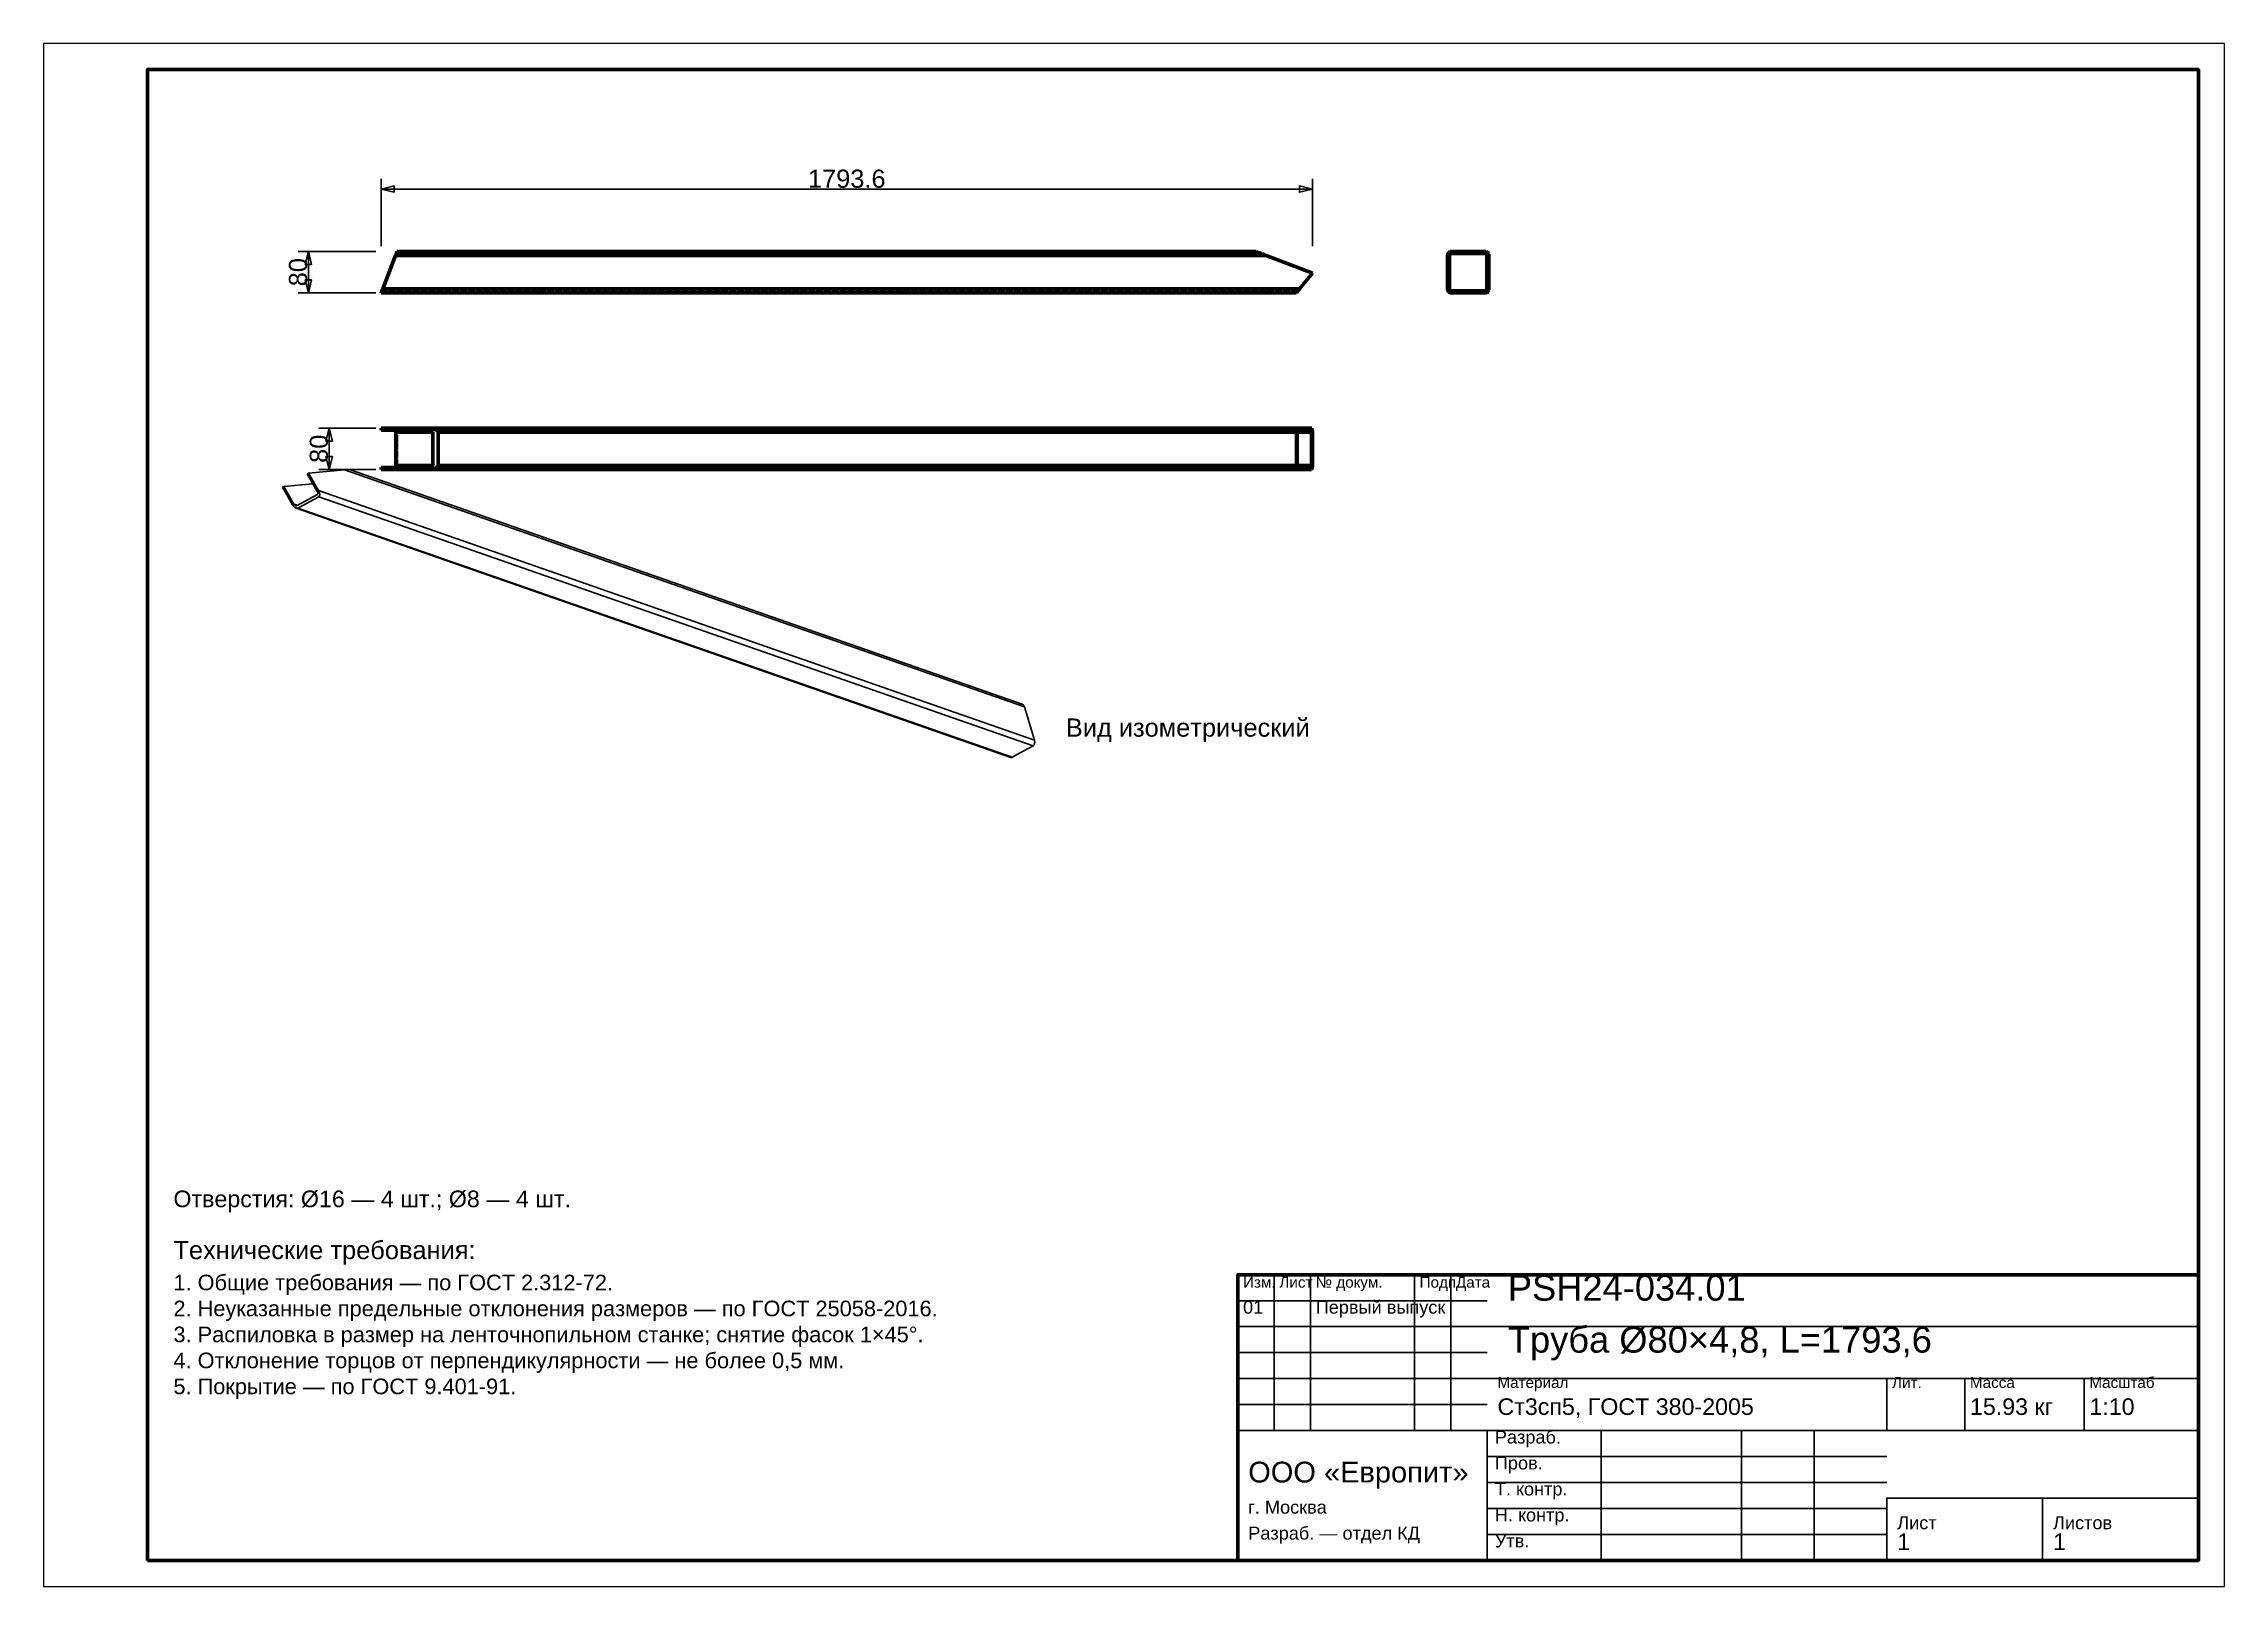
# Model space of a CAD drawing. Header units: millimetres. Extents: x 0 to 420, y 0 to 297.
import ezdxf
from ezdxf.enums import TextEntityAlignment as Align

# ---------------------------------------------------------------- set-up
doc = ezdxf.new("R2010")
doc.units = ezdxf.units.MM
doc.linetypes.add('DASHED', pattern=[1.524, 1.27, -0.254])
doc.styles.add('GOST', font='Arial')

msp = doc.modelspace()

# ---------------------------------------------------------------- linework, layer by layer
at = {"color": 7, "lineweight": 35}
for p, q in [((65, 258), (65, 271)), ((65, 269), (244.36, 269)), ((244.36, 258), (244.36, 271)), ((64, 257), (49, 257)), ((51, 249), (51, 257)), ((64, 249), (49, 249)), ((64, 223), (53, 223)), ((55, 215), (55, 223)), ((64, 215), (53, 215)), ((237, 30), (237, 60)), ((244, 30), (244, 60)), ((264, 30), (264, 60)), ((271, 30), (271, 60)), ((230, 55), (278, 55)), ((230, 50), (278, 50)), ((278, 50), (415, 50)), ((230, 45), (278, 45)), ((230, 40), (278, 40)), ((278, 40), (415, 40)), ((355, 30), (355, 40)), ((370, 30), (370, 40)), ((393, 30), (393, 40)), ((230, 35), (278, 35)), ((230, 30), (278, 30)), ((278, 30), (415, 30)), ((300, 5), (300, 30)), ((327, 5), (327, 30)), ((341, 5), (341, 30)), ((278, 25), (355, 25)), ((278, 20), (355, 20)), ((355, 17), (415, 17)), ((278, 15), (355, 15)), ((278, 10), (355, 10))]:
    msp.add_line(p, q, dxfattribs=at)
at = {"color": 1, "lineweight": 70}
for p, q in [((67.76, 256.2), (65.31, 249.8)), ((67.8, 256.29), (67.76, 256.2)), ((67.83, 256.38), (67.8, 256.29)), ((67.87, 256.46), (67.83, 256.38)), ((67.9, 256.55), (67.87, 256.46)), ((67.93, 256.63), (67.9, 256.55)), ((67.96, 256.7), (67.93, 256.63)), ((67.98, 256.77), (67.96, 256.7)), ((68, 256.83), (67.98, 256.77)), ((68.02, 256.88), (68, 256.83)), ((68.04, 256.92), (68.02, 256.88)), ((68.05, 256.96), (68.04, 256.92)), ((68.06, 256.98), (68.05, 256.96)), ((68.07, 256.99), (68.06, 256.98)), ((233.39, 257), (68.07, 257)), ((68.07, 257), (68.07, 256.99)), ((233.39, 257), (233.4, 256.99)), ((233.4, 256.99), (233.44, 256.98)), ((233.44, 256.98), (233.51, 256.96)), ((233.51, 256.96), (233.6, 256.92)), ((233.6, 256.92), (233.71, 256.88)), ((233.71, 256.88), (233.84, 256.83)), ((233.84, 256.83), (234, 256.77)), ((234, 256.77), (234.17, 256.7)), ((234.17, 256.7), (234.37, 256.63)), ((234.37, 256.63), (234.57, 256.55)), ((234.57, 256.55), (234.79, 256.46)), ((234.79, 256.46), (235.01, 256.38)), ((235.01, 256.38), (235.24, 256.29)), ((235.24, 256.29), (235.47, 256.2)), ((270.36, 256.2), (270.37, 256.29)), ((270.36, 249.8), (270.36, 256.2)), ((270.37, 256.29), (270.38, 256.38)), ((270.38, 256.38), (270.41, 256.46)), ((270.41, 256.46), (270.44, 256.55)), ((270.44, 256.55), (270.49, 256.63)), ((270.49, 256.63), (270.54, 256.7)), ((270.54, 256.7), (270.6, 256.77)), ((270.6, 256.77), (270.67, 256.83)), ((270.67, 256.83), (270.74, 256.88)), ((270.74, 256.88), (270.82, 256.92)), ((270.77, 256.24), (270.76, 256.2)), ((270.79, 256.33), (270.77, 256.29)), ((270.77, 256.29), (270.77, 256.24)), ((270.8, 256.37), (270.79, 256.33)), ((270.83, 256.41), (270.8, 256.37)), ((270.82, 256.92), (270.9, 256.96)), ((270.85, 256.45), (270.83, 256.41)), ((270.88, 256.48), (270.85, 256.45)), ((270.92, 256.51), (270.88, 256.48)), ((270.9, 256.96), (270.99, 256.98)), ((270.95, 256.54), (270.92, 256.51)), ((270.99, 256.56), (270.95, 256.54)), ((270.99, 256.98), (271.08, 256.99)), ((271.03, 256.58), (270.99, 256.56)), ((271.08, 256.59), (271.03, 256.58)), ((271.08, 256.99), (271.16, 257)), ((271.12, 256.6), (271.08, 256.59)), ((271.16, 256.6), (271.12, 256.6)), ((271.16, 257), (277.56, 257)), ((277.56, 256.6), (271.16, 256.6)), ((277.56, 257), (277.65, 256.99)), ((277.61, 256.6), (277.56, 256.6)), ((277.65, 256.59), (277.61, 256.6)), ((277.65, 256.99), (277.74, 256.98)), ((277.7, 256.58), (277.65, 256.59)), ((277.74, 256.56), (277.7, 256.58)), ((277.74, 256.98), (277.83, 256.96)), ((277.78, 256.54), (277.74, 256.56)), ((277.81, 256.51), (277.78, 256.54)), ((277.85, 256.48), (277.81, 256.51)), ((277.83, 256.96), (277.91, 256.92)), ((277.88, 256.45), (277.85, 256.48)), ((277.9, 256.41), (277.88, 256.45)), ((277.93, 256.37), (277.9, 256.41)), ((277.91, 256.92), (277.99, 256.88)), ((277.94, 256.33), (277.93, 256.37)), ((277.95, 256.29), (277.94, 256.33)), ((277.96, 256.24), (277.95, 256.29)), ((277.96, 256.2), (277.96, 256.24)), ((277.99, 256.88), (278.06, 256.83)), ((278.06, 256.83), (278.13, 256.77)), ((278.13, 256.77), (278.19, 256.7)), ((278.19, 256.7), (278.24, 256.63)), ((278.24, 256.63), (278.29, 256.55)), ((278.29, 256.55), (278.32, 256.46)), ((278.32, 256.46), (278.34, 256.38)), ((278.34, 256.38), (278.36, 256.29)), ((278.36, 256.29), (278.36, 256.2)), ((278.36, 256.2), (278.36, 249.8)), ((235.47, 256.2), (67.76, 256.2)), ((235.47, 256.2), (244.36, 252.79)), ((241.86, 249.8), (244.36, 252.79)), ((270.76, 256.2), (270.76, 249.8)), ((277.96, 249.8), (277.96, 256.2)), ((65.01, 249.02), (65, 249.01)), ((65, 249.01), (65, 249)), ((241.19, 249), (65, 249)), ((65.02, 249.04), (65.01, 249.02)), ((65.03, 249.08), (65.02, 249.04)), ((65.05, 249.12), (65.03, 249.08)), ((65.07, 249.17), (65.05, 249.12)), ((65.09, 249.23), (65.07, 249.17)), ((65.12, 249.3), (65.09, 249.23)), ((65.14, 249.37), (65.12, 249.3)), ((65.17, 249.45), (65.14, 249.37)), ((65.16, 249.41), (65.15, 249.4)), ((65.15, 249.4), (65.16, 249.41)), ((65.15, 249.4), (65.15, 249.4)), ((65.15, 249.4), (65.15, 249.4)), ((65.17, 249.44), (65.16, 249.42)), ((65.16, 249.42), (65.17, 249.44)), ((65.16, 249.42), (65.16, 249.41)), ((65.16, 249.41), (65.16, 249.42)), ((65.21, 249.54), (65.17, 249.45)), ((65.18, 249.46), (65.17, 249.44)), ((65.17, 249.44), (65.18, 249.46)), ((65.19, 249.49), (65.18, 249.46)), ((65.18, 249.46), (65.19, 249.49)), ((65.2, 249.52), (65.19, 249.49)), ((65.19, 249.49), (65.2, 249.52)), ((65.21, 249.55), (65.2, 249.52)), ((65.2, 249.52), (65.21, 249.55)), ((65.24, 249.62), (65.21, 249.54)), ((65.23, 249.59), (65.21, 249.55)), ((65.21, 249.55), (65.23, 249.59)), ((65.24, 249.63), (65.23, 249.59)), ((65.23, 249.59), (65.24, 249.63)), ((65.27, 249.71), (65.24, 249.62)), ((65.26, 249.67), (65.24, 249.63)), ((65.24, 249.63), (65.26, 249.67)), ((65.27, 249.71), (65.26, 249.67)), ((65.26, 249.67), (65.27, 249.71)), ((65.31, 249.8), (65.27, 249.71)), ((65.29, 249.76), (65.27, 249.71)), ((65.27, 249.71), (65.29, 249.76)), ((65.31, 249.8), (65.29, 249.76)), ((65.29, 249.76), (65.31, 249.8)), ((241.86, 249.8), (65.31, 249.8)), ((241.19, 249.01), (241.2, 249.02)), ((241.19, 249), (241.19, 249.01)), ((241.2, 249.02), (241.22, 249.04)), ((241.22, 249.04), (241.25, 249.08)), ((241.25, 249.08), (241.29, 249.12)), ((241.29, 249.12), (241.33, 249.17)), ((241.33, 249.17), (241.38, 249.23)), ((241.38, 249.23), (241.44, 249.3)), ((241.44, 249.3), (241.5, 249.37)), ((241.5, 249.37), (241.57, 249.45)), ((241.57, 249.45), (241.64, 249.54)), ((241.64, 249.54), (241.71, 249.62)), ((241.71, 249.62), (241.78, 249.71)), ((241.78, 249.71), (241.86, 249.8)), ((270.37, 249.71), (270.36, 249.8)), ((270.38, 249.62), (270.37, 249.71)), ((270.41, 249.54), (270.38, 249.62)), ((270.44, 249.45), (270.41, 249.54)), ((270.49, 249.37), (270.44, 249.45)), ((270.54, 249.3), (270.49, 249.37)), ((270.6, 249.23), (270.54, 249.3)), ((270.67, 249.17), (270.6, 249.23)), ((270.74, 249.12), (270.67, 249.17)), ((270.82, 249.08), (270.74, 249.12)), ((270.76, 249.8), (270.77, 249.76)), ((270.77, 249.76), (270.77, 249.71)), ((270.77, 249.71), (270.79, 249.67)), ((270.79, 249.67), (270.8, 249.63)), ((270.8, 249.63), (270.83, 249.59)), ((270.9, 249.04), (270.82, 249.08)), ((270.83, 249.59), (270.85, 249.55)), ((270.85, 249.55), (270.88, 249.52)), ((270.88, 249.52), (270.92, 249.49)), ((270.99, 249.02), (270.9, 249.04)), ((270.92, 249.49), (270.95, 249.46)), ((270.95, 249.46), (270.99, 249.44)), ((270.99, 249.44), (271.03, 249.42)), ((271.08, 249.01), (270.99, 249.02)), ((271.03, 249.42), (271.08, 249.41)), ((271.08, 249.41), (271.12, 249.4)), ((271.16, 249), (271.08, 249.01)), ((271.12, 249.4), (271.16, 249.4)), ((271.16, 249.4), (277.56, 249.4)), ((277.56, 249), (271.16, 249)), ((277.56, 249.4), (277.61, 249.4)), ((277.65, 249.01), (277.56, 249)), ((277.61, 249.4), (277.65, 249.41)), ((277.65, 249.41), (277.7, 249.42)), ((277.74, 249.02), (277.65, 249.01)), ((277.7, 249.42), (277.74, 249.44)), ((277.74, 249.44), (277.78, 249.46)), ((277.83, 249.04), (277.74, 249.02)), ((277.78, 249.46), (277.81, 249.49)), ((277.81, 249.49), (277.85, 249.52)), ((277.91, 249.08), (277.83, 249.04)), ((277.85, 249.52), (277.88, 249.55)), ((277.88, 249.55), (277.9, 249.59)), ((277.9, 249.59), (277.93, 249.63)), ((277.99, 249.12), (277.91, 249.08)), ((277.93, 249.63), (277.94, 249.67)), ((277.94, 249.67), (277.95, 249.71)), ((277.95, 249.71), (277.96, 249.76)), ((277.96, 249.76), (277.96, 249.8)), ((278.06, 249.17), (277.99, 249.12)), ((278.13, 249.23), (278.06, 249.17)), ((278.19, 249.3), (278.13, 249.23)), ((278.24, 249.37), (278.19, 249.3)), ((278.29, 249.45), (278.24, 249.37)), ((278.32, 249.54), (278.29, 249.45)), ((278.34, 249.62), (278.32, 249.54)), ((278.36, 249.71), (278.34, 249.62)), ((278.36, 249.8), (278.36, 249.71)), ((65, 223), (65, 222.6)), ((73.89, 223), (65, 223)), ((67.51, 223), (73.89, 223)), ((74.12, 222.99), (73.89, 223)), ((73.89, 223), (241.6, 223)), ((74.35, 222.98), (74.12, 222.99)), ((74.58, 222.96), (74.35, 222.98)), ((74.8, 222.92), (74.58, 222.96)), ((75, 222.88), (74.8, 222.92)), ((75.19, 222.83), (75, 222.88)), ((75.36, 222.77), (75.19, 222.83)), ((75.52, 222.7), (75.36, 222.77)), ((75.66, 222.63), (75.52, 222.7)), ((75.77, 222.55), (75.66, 222.63)), ((241.32, 222.55), (241.34, 222.63)), ((241.34, 222.63), (241.36, 222.7)), ((241.36, 222.7), (241.38, 222.77)), ((241.38, 222.77), (241.41, 222.83)), ((241.41, 222.83), (241.44, 222.88)), ((241.44, 222.88), (241.47, 222.92)), ((241.47, 222.92), (241.5, 222.96)), ((241.5, 222.96), (241.53, 222.98)), ((241.53, 222.98), (241.57, 222.99)), ((241.57, 222.99), (241.6, 223)), ((241.6, 223), (244.06, 223)), ((241.6, 223), (244.06, 223)), ((244.06, 223), (244.09, 222.99)), ((244.09, 222.99), (244.13, 222.98)), ((244.13, 222.98), (244.16, 222.96)), ((244.16, 222.96), (244.19, 222.92)), ((244.19, 222.92), (244.22, 222.88)), ((244.22, 222.88), (244.25, 222.83)), ((244.25, 222.83), (244.27, 222.77)), ((244.27, 222.77), (244.3, 222.7)), ((244.3, 222.7), (244.32, 222.63)), ((244.32, 222.63), (244.33, 222.55)), ((65, 222.6), (73.89, 222.6)), ((67.51, 222.6), (67.54, 222.6)), ((67.54, 222.6), (67.58, 222.59)), ((67.58, 222.59), (67.62, 222.58)), ((67.62, 222.58), (67.65, 222.56)), ((67.65, 222.56), (67.68, 222.54)), ((67.68, 222.54), (67.72, 222.51)), ((67.72, 222.51), (67.74, 222.48)), ((67.74, 222.48), (67.77, 222.45)), ((67.77, 222.45), (67.79, 222.41)), ((67.79, 222.41), (67.81, 222.37)), ((67.81, 222.37), (67.82, 222.33)), ((67.82, 222.33), (67.83, 222.29)), ((67.83, 222.29), (67.84, 222.24)), ((67.84, 222.24), (67.84, 222.2)), ((67.84, 222.2), (67.84, 215.8)), ((67.84, 222.2), (74.93, 222.2)), ((73.89, 222.6), (74.01, 222.6)), ((74.01, 222.6), (74.12, 222.59)), ((74.12, 222.59), (74.24, 222.58)), ((74.24, 222.58), (74.34, 222.56)), ((74.34, 222.56), (74.45, 222.54)), ((74.45, 222.54), (74.54, 222.51)), ((74.54, 222.51), (74.63, 222.48)), ((74.63, 222.48), (74.71, 222.45)), ((74.71, 222.45), (74.77, 222.41)), ((74.77, 222.41), (74.83, 222.37)), ((74.83, 222.37), (74.87, 222.33)), ((74.87, 222.33), (74.91, 222.29)), ((74.91, 222.29), (74.93, 222.24)), ((74.93, 222.24), (74.93, 222.2)), ((74.93, 222.2), (74.93, 215.8)), ((75.86, 222.46), (75.77, 222.55)), ((75.92, 222.38), (75.86, 222.46)), ((75.96, 222.29), (75.92, 222.38)), ((75.98, 222.2), (75.96, 222.29)), ((75.98, 215.8), (75.98, 222.2)), ((75.98, 222.2), (241.29, 222.2)), ((241.29, 222.2), (241.3, 222.29)), ((241.29, 215.8), (241.29, 222.2)), ((241.3, 222.38), (241.31, 222.46)), ((241.3, 222.29), (241.3, 222.38)), ((241.31, 222.46), (241.32, 222.55)), ((241.46, 222.33), (241.45, 222.29)), ((241.45, 222.29), (241.45, 222.24)), ((241.45, 222.24), (241.45, 222.2)), ((241.45, 222.2), (241.45, 215.8)), ((241.45, 222.2), (244.21, 222.2)), ((241.47, 222.41), (241.46, 222.37)), ((241.46, 222.37), (241.46, 222.33)), ((241.48, 222.45), (241.47, 222.41)), ((241.49, 222.48), (241.48, 222.45)), ((241.51, 222.51), (241.49, 222.48)), ((241.52, 222.54), (241.51, 222.51)), ((241.53, 222.56), (241.52, 222.54)), ((241.55, 222.58), (241.53, 222.56)), ((241.57, 222.59), (241.55, 222.58)), ((241.58, 222.6), (241.57, 222.59)), ((241.6, 222.6), (241.58, 222.6)), ((244.06, 222.6), (241.6, 222.6)), ((244.08, 222.6), (244.06, 222.6)), ((244.09, 222.59), (244.08, 222.6)), ((244.11, 222.58), (244.09, 222.59)), ((244.12, 222.56), (244.11, 222.58)), ((244.14, 222.54), (244.12, 222.56)), ((244.15, 222.51), (244.14, 222.54)), ((244.17, 222.48), (244.15, 222.51)), ((244.18, 222.45), (244.17, 222.48)), ((244.19, 222.41), (244.18, 222.45)), ((244.2, 222.37), (244.19, 222.41)), ((244.2, 222.33), (244.2, 222.37)), ((244.21, 222.29), (244.2, 222.33)), ((244.21, 222.24), (244.21, 222.29)), ((244.21, 222.2), (244.21, 222.24)), ((244.21, 215.8), (244.21, 222.2)), ((244.33, 222.55), (244.35, 222.46)), ((244.35, 222.46), (244.36, 222.38)), ((244.36, 222.38), (244.36, 222.29)), ((244.36, 222.29), (244.36, 222.2)), ((244.36, 222.2), (244.36, 215.8)), ((65, 215.4), (65, 215)), ((73.89, 215.4), (65, 215.4)), ((65, 215), (73.89, 215)), ((67.54, 215.4), (67.51, 215.4)), ((73.89, 215), (67.51, 215)), ((67.58, 215.41), (67.54, 215.4)), ((67.62, 215.42), (67.58, 215.41)), ((67.65, 215.44), (67.62, 215.42)), ((67.68, 215.46), (67.65, 215.44)), ((67.72, 215.49), (67.68, 215.46)), ((67.74, 215.52), (67.72, 215.49)), ((67.77, 215.55), (67.74, 215.52)), ((67.79, 215.59), (67.77, 215.55)), ((67.81, 215.63), (67.79, 215.59)), ((67.82, 215.67), (67.81, 215.63)), ((67.83, 215.71), (67.82, 215.67)), ((67.84, 215.76), (67.83, 215.71)), ((67.84, 215.8), (67.84, 215.76)), ((67.84, 215.8), (74.93, 215.8)), ((74.01, 215.4), (73.89, 215.4)), ((73.89, 215), (74.12, 215.01)), ((73.89, 215), (241.6, 215)), ((74.12, 215.41), (74.01, 215.4)), ((74.24, 215.42), (74.12, 215.41)), ((74.12, 215.01), (74.35, 215.02)), ((74.34, 215.44), (74.24, 215.42)), ((74.45, 215.46), (74.34, 215.44)), ((74.35, 215.02), (74.58, 215.04)), ((74.54, 215.49), (74.45, 215.46)), ((74.63, 215.52), (74.54, 215.49)), ((74.58, 215.04), (74.8, 215.08)), ((74.71, 215.55), (74.63, 215.52)), ((74.77, 215.59), (74.71, 215.55)), ((74.83, 215.63), (74.77, 215.59)), ((74.8, 215.08), (75, 215.12)), ((74.87, 215.67), (74.83, 215.63)), ((74.91, 215.71), (74.87, 215.67)), ((74.93, 215.76), (74.91, 215.71)), ((74.93, 215.8), (74.93, 215.76)), ((75, 215.12), (75.19, 215.17)), ((75.19, 215.17), (75.36, 215.23)), ((75.36, 215.23), (75.52, 215.3)), ((75.52, 215.3), (75.66, 215.37)), ((75.66, 215.37), (75.77, 215.45)), ((75.77, 215.45), (75.86, 215.54)), ((75.86, 215.54), (75.92, 215.62)), ((75.92, 215.62), (75.96, 215.71)), ((75.96, 215.71), (75.98, 215.8)), ((75.98, 215.8), (241.29, 215.8)), ((241.3, 215.71), (241.29, 215.8)), ((241.3, 215.62), (241.3, 215.71)), ((241.31, 215.54), (241.3, 215.62)), ((241.32, 215.45), (241.31, 215.54)), ((241.34, 215.37), (241.32, 215.45)), ((241.36, 215.3), (241.34, 215.37)), ((241.38, 215.23), (241.36, 215.3)), ((241.41, 215.17), (241.38, 215.23)), ((241.44, 215.12), (241.41, 215.17)), ((241.47, 215.08), (241.44, 215.12)), ((241.45, 215.8), (241.45, 215.76)), ((241.45, 215.8), (244.21, 215.8)), ((241.45, 215.76), (241.45, 215.71)), ((241.45, 215.71), (241.46, 215.67)), ((241.46, 215.67), (241.46, 215.63)), ((241.46, 215.63), (241.47, 215.59)), ((241.47, 215.59), (241.48, 215.55)), ((241.5, 215.04), (241.47, 215.08)), ((241.48, 215.55), (241.49, 215.52)), ((241.49, 215.52), (241.51, 215.49)), ((241.53, 215.02), (241.5, 215.04)), ((241.51, 215.49), (241.52, 215.46)), ((241.52, 215.46), (241.53, 215.44)), ((241.53, 215.44), (241.55, 215.42)), ((241.57, 215.01), (241.53, 215.02)), ((241.55, 215.42), (241.57, 215.41)), ((241.57, 215.41), (241.58, 215.4)), ((241.6, 215), (241.57, 215.01)), ((241.58, 215.4), (241.6, 215.4)), ((241.6, 215.4), (244.06, 215.4)), ((244.06, 215), (241.6, 215)), ((244.06, 215), (241.6, 215)), ((244.06, 215.4), (244.08, 215.4)), ((244.09, 215.01), (244.06, 215)), ((244.08, 215.4), (244.09, 215.41)), ((244.09, 215.41), (244.11, 215.42)), ((244.13, 215.02), (244.09, 215.01)), ((244.11, 215.42), (244.12, 215.44)), ((244.12, 215.44), (244.14, 215.46)), ((244.16, 215.04), (244.13, 215.02)), ((244.14, 215.46), (244.15, 215.49)), ((244.15, 215.49), (244.17, 215.52)), ((244.19, 215.08), (244.16, 215.04)), ((244.17, 215.52), (244.18, 215.55)), ((244.18, 215.55), (244.19, 215.59)), ((244.19, 215.59), (244.2, 215.63)), ((244.22, 215.12), (244.19, 215.08)), ((244.2, 215.67), (244.21, 215.71)), ((244.2, 215.63), (244.2, 215.67)), ((244.21, 215.76), (244.21, 215.8)), ((244.21, 215.71), (244.21, 215.76)), ((244.25, 215.17), (244.22, 215.12)), ((244.27, 215.23), (244.25, 215.17)), ((244.3, 215.3), (244.27, 215.23)), ((244.32, 215.37), (244.3, 215.3)), ((244.33, 215.45), (244.32, 215.37)), ((244.35, 215.54), (244.33, 215.45)), ((244.36, 215.62), (244.35, 215.54)), ((244.36, 215.8), (244.36, 215.71)), ((244.36, 215.71), (244.36, 215.62))]:
    msp.add_line(p, q, dxfattribs=at)
at = {"color": 5, "linetype": 'DASHED', "lineweight": 35}
for p, q in [((65.31, 249.8), (67.76, 256.2)), ((67.76, 256.2), (67.8, 256.29)), ((67.76, 256.2), (67.78, 256.24)), ((67.78, 256.24), (67.76, 256.2)), ((67.78, 256.24), (67.8, 256.29)), ((67.8, 256.29), (67.78, 256.24)), ((67.8, 256.29), (67.83, 256.38)), ((67.8, 256.29), (67.81, 256.33)), ((67.81, 256.33), (67.8, 256.29)), ((67.81, 256.33), (67.83, 256.37)), ((67.83, 256.37), (67.81, 256.33)), ((67.83, 256.38), (67.87, 256.46)), ((67.83, 256.37), (67.85, 256.41)), ((67.85, 256.41), (67.83, 256.37)), ((67.85, 256.41), (67.86, 256.45)), ((67.86, 256.45), (67.85, 256.41)), ((67.86, 256.45), (67.87, 256.48)), ((67.87, 256.48), (67.86, 256.45)), ((67.87, 256.46), (67.9, 256.55)), ((67.87, 256.48), (67.88, 256.51)), ((67.88, 256.51), (67.87, 256.48)), ((67.88, 256.51), (67.89, 256.54)), ((67.89, 256.54), (67.88, 256.51)), ((67.89, 256.54), (67.9, 256.56)), ((67.9, 256.56), (67.89, 256.54)), ((67.9, 256.55), (67.93, 256.63)), ((67.9, 256.56), (67.91, 256.58)), ((67.91, 256.58), (67.9, 256.56)), ((67.91, 256.59), (67.92, 256.6)), ((67.92, 256.6), (67.91, 256.59)), ((67.91, 256.58), (67.91, 256.59)), ((67.91, 256.59), (67.91, 256.58)), ((67.92, 256.6), (67.92, 256.6)), ((234.43, 256.6), (67.92, 256.6)), ((67.92, 256.6), (234.43, 256.6)), ((67.92, 256.6), (67.92, 256.6)), ((67.93, 256.63), (67.96, 256.7)), ((67.96, 256.7), (67.98, 256.77)), ((67.98, 256.77), (68, 256.83)), ((68, 256.83), (68.02, 256.88)), ((68.02, 256.88), (68.04, 256.92)), ((68.04, 256.92), (68.05, 256.96)), ((68.05, 256.96), (68.06, 256.98)), ((68.06, 256.98), (68.07, 256.99)), ((233.39, 257), (68.07, 257)), ((68.07, 256.99), (68.07, 257)), ((233.4, 256.99), (233.39, 257)), ((233.44, 256.98), (233.4, 256.99)), ((233.51, 256.96), (233.44, 256.98)), ((233.6, 256.92), (233.51, 256.96)), ((233.71, 256.88), (233.6, 256.92)), ((233.84, 256.83), (233.71, 256.88)), ((234, 256.77), (233.84, 256.83)), ((234.17, 256.7), (234, 256.77)), ((234.37, 256.63), (234.17, 256.7)), ((234.57, 256.55), (234.37, 256.63)), ((234.43, 256.6), (234.44, 256.6)), ((234.44, 256.6), (234.43, 256.6)), ((234.44, 256.6), (234.46, 256.59)), ((234.46, 256.59), (234.44, 256.6)), ((234.46, 256.59), (234.49, 256.58)), ((234.49, 256.58), (234.46, 256.59)), ((234.49, 256.58), (234.54, 256.56)), ((234.54, 256.56), (234.49, 256.58)), ((234.54, 256.56), (234.59, 256.54)), ((234.59, 256.54), (234.54, 256.56)), ((234.79, 256.46), (234.57, 256.55)), ((234.59, 256.54), (234.66, 256.51)), ((234.66, 256.51), (234.59, 256.54)), ((234.66, 256.51), (234.74, 256.48)), ((234.74, 256.48), (234.66, 256.51)), ((234.74, 256.48), (234.82, 256.45)), ((234.82, 256.45), (234.74, 256.48)), ((235.01, 256.38), (234.79, 256.46)), ((234.82, 256.45), (234.92, 256.41)), ((234.92, 256.41), (234.82, 256.45)), ((234.92, 256.41), (235.02, 256.37)), ((235.02, 256.37), (234.92, 256.41)), ((235.24, 256.29), (235.01, 256.38)), ((235.02, 256.37), (235.13, 256.33)), ((235.13, 256.33), (235.02, 256.37)), ((235.13, 256.33), (235.24, 256.29)), ((235.24, 256.29), (235.13, 256.33)), ((235.47, 256.2), (235.24, 256.29)), ((235.24, 256.29), (235.36, 256.24)), ((235.36, 256.24), (235.24, 256.29)), ((235.36, 256.24), (235.47, 256.2)), ((235.47, 256.2), (235.36, 256.24)), ((270.36, 256.2), (270.37, 256.29)), ((270.37, 256.29), (270.38, 256.38)), ((270.38, 256.38), (270.41, 256.46)), ((270.41, 256.46), (270.44, 256.55)), ((270.44, 256.55), (270.49, 256.63)), ((270.49, 256.63), (270.54, 256.7)), ((270.54, 256.7), (270.6, 256.77)), ((270.6, 256.77), (270.67, 256.83)), ((270.67, 256.83), (270.74, 256.88)), ((270.74, 256.88), (270.82, 256.92)), ((270.77, 256.24), (270.76, 256.2)), ((270.79, 256.33), (270.77, 256.29)), ((270.77, 256.29), (270.77, 256.24)), ((270.8, 256.37), (270.79, 256.33)), ((270.83, 256.41), (270.8, 256.37)), ((270.82, 256.92), (270.9, 256.96)), ((270.85, 256.45), (270.83, 256.41)), ((270.88, 256.48), (270.85, 256.45)), ((270.92, 256.51), (270.88, 256.48)), ((270.9, 256.96), (270.99, 256.98)), ((270.95, 256.54), (270.92, 256.51)), ((270.99, 256.56), (270.95, 256.54)), ((270.99, 256.98), (271.08, 256.99)), ((271.03, 256.58), (270.99, 256.56)), ((271.08, 256.59), (271.03, 256.58)), ((271.08, 256.99), (271.16, 257)), ((271.12, 256.6), (271.08, 256.59)), ((271.16, 256.6), (271.12, 256.6)), ((271.16, 257), (277.56, 257)), ((277.56, 256.6), (271.16, 256.6)), ((277.56, 257), (277.65, 256.99)), ((277.61, 256.6), (277.56, 256.6)), ((277.65, 256.59), (277.61, 256.6)), ((277.65, 256.99), (277.74, 256.98)), ((277.7, 256.58), (277.65, 256.59)), ((277.74, 256.56), (277.7, 256.58)), ((277.74, 256.98), (277.83, 256.96)), ((277.78, 256.54), (277.74, 256.56)), ((277.81, 256.51), (277.78, 256.54)), ((277.85, 256.48), (277.81, 256.51)), ((277.83, 256.96), (277.91, 256.92)), ((277.88, 256.45), (277.85, 256.48)), ((277.9, 256.41), (277.88, 256.45)), ((277.93, 256.37), (277.9, 256.41)), ((277.91, 256.92), (277.99, 256.88)), ((277.94, 256.33), (277.93, 256.37)), ((277.95, 256.29), (277.94, 256.33)), ((277.96, 256.24), (277.95, 256.29)), ((277.96, 256.2), (277.96, 256.24)), ((277.99, 256.88), (278.06, 256.83)), ((278.06, 256.83), (278.13, 256.77)), ((278.13, 256.77), (278.19, 256.7)), ((278.19, 256.7), (278.24, 256.63)), ((278.24, 256.63), (278.29, 256.55)), ((278.29, 256.55), (278.32, 256.46)), ((278.32, 256.46), (278.34, 256.38)), ((278.34, 256.38), (278.36, 256.29)), ((278.36, 256.29), (278.36, 256.2)), ((65.31, 249.8), (67.76, 256.2)), ((67.76, 256.2), (65.31, 249.8)), ((244.36, 252.79), (235.47, 256.2)), ((235.47, 256.2), (244.36, 252.79)), ((244.36, 252.79), (235.47, 256.2)), ((244.36, 252.79), (241.86, 249.8)), ((244.36, 252.79), (241.86, 249.8)), ((241.86, 249.8), (244.36, 252.79)), ((270.36, 252.79), (270.36, 256.2)), ((270.76, 252.79), (270.36, 252.79)), ((270.36, 252.79), (270.36, 249.8)), ((270.76, 256.2), (270.76, 252.79)), ((270.76, 249.8), (270.76, 252.79)), ((277.96, 252.79), (277.96, 256.2)), ((278.36, 252.79), (277.96, 252.79)), ((277.96, 252.79), (277.96, 249.8)), ((278.36, 256.2), (278.36, 252.79)), ((278.36, 249.8), (278.36, 252.79)), ((65, 249.01), (65.01, 249.02)), ((65, 249), (65, 249.01)), ((241.19, 249), (65, 249)), ((65.01, 249.02), (65.02, 249.04)), ((65.02, 249.04), (65.03, 249.08)), ((65.03, 249.08), (65.05, 249.12)), ((65.05, 249.12), (65.07, 249.17)), ((65.07, 249.17), (65.09, 249.23)), ((65.09, 249.23), (65.12, 249.3)), ((65.12, 249.3), (65.14, 249.37)), ((65.14, 249.37), (65.17, 249.45)), ((241.52, 249.4), (65.15, 249.4)), ((241.52, 249.4), (65.15, 249.4)), ((65.17, 249.45), (65.21, 249.54)), ((65.21, 249.54), (65.24, 249.62)), ((65.24, 249.62), (65.27, 249.71)), ((65.27, 249.71), (65.31, 249.8)), ((241.2, 249.02), (241.19, 249.01)), ((241.19, 249.01), (241.19, 249)), ((241.22, 249.04), (241.2, 249.02)), ((241.25, 249.08), (241.22, 249.04)), ((241.29, 249.12), (241.25, 249.08)), ((241.33, 249.17), (241.29, 249.12)), ((241.38, 249.23), (241.33, 249.17)), ((241.44, 249.3), (241.38, 249.23)), ((241.5, 249.37), (241.44, 249.3)), ((241.57, 249.45), (241.5, 249.37)), ((241.53, 249.41), (241.52, 249.4)), ((241.52, 249.4), (241.53, 249.41)), ((241.52, 249.4), (241.52, 249.4)), ((241.52, 249.4), (241.52, 249.4)), ((241.54, 249.42), (241.53, 249.41)), ((241.53, 249.41), (241.54, 249.42)), ((241.56, 249.44), (241.54, 249.42)), ((241.54, 249.42), (241.56, 249.44)), ((241.57, 249.46), (241.56, 249.44)), ((241.56, 249.44), (241.57, 249.46)), ((241.64, 249.54), (241.57, 249.45)), ((241.6, 249.49), (241.57, 249.46)), ((241.57, 249.46), (241.6, 249.49)), ((241.62, 249.52), (241.6, 249.49)), ((241.6, 249.49), (241.62, 249.52)), ((241.65, 249.55), (241.62, 249.52)), ((241.62, 249.52), (241.65, 249.55)), ((241.71, 249.62), (241.64, 249.54)), ((241.68, 249.59), (241.65, 249.55)), ((241.65, 249.55), (241.68, 249.59)), ((241.71, 249.63), (241.68, 249.59)), ((241.68, 249.59), (241.71, 249.63)), ((241.78, 249.71), (241.71, 249.62)), ((241.75, 249.67), (241.71, 249.63)), ((241.71, 249.63), (241.75, 249.67)), ((241.78, 249.71), (241.75, 249.67)), ((241.75, 249.67), (241.78, 249.71)), ((241.86, 249.8), (241.78, 249.71)), ((241.82, 249.76), (241.78, 249.71)), ((241.78, 249.71), (241.82, 249.76)), ((241.86, 249.8), (241.82, 249.76)), ((241.82, 249.76), (241.86, 249.8)), ((270.36, 249.8), (270.37, 249.71)), ((270.37, 249.71), (270.38, 249.62)), ((270.38, 249.62), (270.41, 249.54)), ((270.41, 249.54), (270.44, 249.45)), ((270.44, 249.45), (270.49, 249.37)), ((270.49, 249.37), (270.54, 249.3)), ((270.54, 249.3), (270.6, 249.23)), ((270.6, 249.23), (270.67, 249.17)), ((270.67, 249.17), (270.74, 249.12)), ((270.74, 249.12), (270.82, 249.08)), ((270.77, 249.76), (270.76, 249.8)), ((270.77, 249.71), (270.77, 249.76)), ((270.79, 249.67), (270.77, 249.71)), ((270.8, 249.63), (270.79, 249.67)), ((270.83, 249.59), (270.8, 249.63)), ((270.82, 249.08), (270.9, 249.04)), ((270.85, 249.55), (270.83, 249.59)), ((270.88, 249.52), (270.85, 249.55)), ((270.92, 249.49), (270.88, 249.52)), ((270.9, 249.04), (270.99, 249.02)), ((270.95, 249.46), (270.92, 249.49)), ((270.99, 249.44), (270.95, 249.46)), ((271.03, 249.42), (270.99, 249.44)), ((270.99, 249.02), (271.08, 249.01)), ((271.08, 249.41), (271.03, 249.42)), ((271.12, 249.4), (271.08, 249.41)), ((271.08, 249.01), (271.16, 249)), ((271.16, 249.4), (271.12, 249.4)), ((277.56, 249.4), (271.16, 249.4)), ((271.16, 249), (277.56, 249)), ((277.61, 249.4), (277.56, 249.4)), ((277.56, 249), (277.65, 249.01)), ((277.65, 249.41), (277.61, 249.4)), ((277.7, 249.42), (277.65, 249.41)), ((277.65, 249.01), (277.74, 249.02)), ((277.74, 249.44), (277.7, 249.42)), ((277.78, 249.46), (277.74, 249.44)), ((277.74, 249.02), (277.83, 249.04)), ((277.81, 249.49), (277.78, 249.46)), ((277.85, 249.52), (277.81, 249.49)), ((277.83, 249.04), (277.91, 249.08)), ((277.88, 249.55), (277.85, 249.52)), ((277.9, 249.59), (277.88, 249.55)), ((277.93, 249.63), (277.9, 249.59)), ((277.91, 249.08), (277.99, 249.12)), ((277.94, 249.67), (277.93, 249.63)), ((277.95, 249.71), (277.94, 249.67)), ((277.96, 249.76), (277.95, 249.71)), ((277.96, 249.8), (277.96, 249.76)), ((277.99, 249.12), (278.06, 249.17)), ((278.06, 249.17), (278.13, 249.23)), ((278.13, 249.23), (278.19, 249.3)), ((278.19, 249.3), (278.24, 249.37)), ((278.24, 249.37), (278.29, 249.45)), ((278.29, 249.45), (278.32, 249.54)), ((278.32, 249.54), (278.34, 249.62)), ((278.34, 249.62), (278.36, 249.71)), ((278.36, 249.71), (278.36, 249.8)), ((67.51, 223), (65, 223)), ((67.58, 222.99), (67.51, 223)), ((67.66, 222.98), (67.58, 222.99)), ((67.73, 222.96), (67.66, 222.98)), ((67.8, 222.92), (67.73, 222.96)), ((67.86, 222.88), (67.8, 222.92)), ((67.92, 222.83), (67.86, 222.88)), ((67.98, 222.77), (67.92, 222.83)), ((68.03, 222.7), (67.98, 222.77)), ((68.07, 222.63), (68.03, 222.7)), ((68.11, 222.55), (68.07, 222.63)), ((73.89, 223), (241.6, 223)), ((65, 222.6), (67.51, 222.6)), ((67.51, 222.6), (244.06, 222.6)), ((68.14, 222.46), (68.11, 222.55)), ((68.16, 222.38), (68.14, 222.46)), ((68.17, 222.29), (68.16, 222.38)), ((68.18, 222.2), (68.17, 222.29)), ((68.18, 215.8), (68.18, 222.2)), ((73.89, 222.6), (241.6, 222.6)), ((67.51, 215.4), (65, 215.4)), ((65, 215), (67.51, 215)), ((67.51, 215.4), (244.06, 215.4)), ((67.51, 215), (67.58, 215.01)), ((67.58, 215.01), (67.66, 215.02)), ((67.66, 215.02), (67.73, 215.04)), ((67.73, 215.04), (67.8, 215.08)), ((67.8, 215.08), (67.86, 215.12)), ((67.86, 215.12), (67.92, 215.17)), ((67.92, 215.17), (67.98, 215.23)), ((67.98, 215.23), (68.03, 215.3)), ((68.03, 215.3), (68.07, 215.37)), ((68.07, 215.37), (68.11, 215.45)), ((68.11, 215.45), (68.14, 215.54)), ((68.14, 215.54), (68.16, 215.62)), ((68.16, 215.62), (68.17, 215.71)), ((68.17, 215.71), (68.18, 215.8)), ((73.89, 215.4), (241.6, 215.4)), ((241.6, 215), (73.89, 215))]:
    msp.add_line(p, q, dxfattribs=at)
at = {"color": 1, "lineweight": 35}
for p, q in [((50.75, 214.17), (51, 214.31)), ((51, 214.31), (57.94, 214.96)), ((51, 214.31), (52.95, 210.94)), ((57.94, 214.96), (58.06, 214.97)), ((57.94, 214.96), (188.9, 169.31)), ((58.06, 214.97), (58.17, 214.98)), ((58.17, 214.98), (58.28, 214.99)), ((58.28, 214.99), (58.39, 214.99)), ((58.39, 214.99), (58.49, 215)), ((58.49, 215), (58.58, 215)), ((58.58, 215), (58.67, 215)), ((58.67, 215), (58.75, 215)), ((58.75, 215), (58.83, 215)), ((58.83, 215), (58.89, 214.99)), ((58.89, 214.99), (58.95, 214.99)), ((58.95, 214.99), (59.01, 214.98)), ((59.01, 214.98), (59.05, 214.97)), ((59.05, 214.97), (59.09, 214.96)), ((59.09, 214.96), (188.46, 169.86)), ((46, 211.59), (46.25, 211.72)), ((47.96, 208.22), (46, 211.59)), ((46.25, 211.72), (51.86, 212.25)), ((46.25, 211.72), (48.21, 208.35)), ((48.72, 208.04), (52.72, 210.21)), ((52.7, 210.8), (50.75, 214.17)), ((52.73, 210.75), (52.7, 210.8)), ((52.72, 210.21), (52.74, 210.23)), ((52.76, 210.7), (52.73, 210.75)), ((52.74, 210.23), (52.77, 210.26)), ((52.78, 210.64), (52.76, 210.7)), ((52.77, 210.26), (52.78, 210.28)), ((52.79, 210.59), (52.78, 210.64)), ((52.78, 210.28), (52.8, 210.32)), ((52.81, 210.54), (52.79, 210.59)), ((52.8, 210.32), (52.81, 210.36)), ((52.81, 210.49), (52.81, 210.54)), ((52.82, 210.44), (52.81, 210.49)), ((52.81, 210.36), (52.82, 210.4)), ((52.82, 210.4), (52.82, 210.44)), ((52.95, 210.94), (53.01, 210.83)), ((190.82, 162.88), (52.95, 210.94)), ((53.01, 210.83), (53.06, 210.73)), ((53.06, 210.73), (53.1, 210.62)), ((53.1, 210.62), (53.13, 210.52)), ((53.13, 210.52), (53.16, 210.42)), ((53.16, 210.05), (53.14, 209.97)), ((53.16, 210.42), (53.17, 210.32)), ((53.18, 210.13), (53.16, 210.05)), ((53.17, 210.32), (53.18, 210.22)), ((53.18, 210.22), (53.18, 210.13)), ((48, 208.15), (47.96, 208.22)), ((48.04, 208.09), (48, 208.15)), ((48.08, 208.03), (48.04, 208.09)), ((48.13, 207.97), (48.08, 208.03)), ((48.18, 207.91), (48.13, 207.97)), ((48.22, 207.86), (48.18, 207.91)), ((48.21, 208.35), (48.23, 208.32)), ((48.21, 208.35), (48.87, 208.12)), ((48.28, 207.81), (48.22, 207.86)), ((48.23, 208.32), (48.25, 208.29)), ((48.25, 208.29), (48.27, 208.26)), ((48.27, 208.26), (48.29, 208.23)), ((48.33, 207.77), (48.28, 207.81)), ((48.29, 208.23), (48.32, 208.2)), ((48.32, 208.2), (48.34, 208.17)), ((48.38, 207.72), (48.33, 207.77)), ((48.34, 208.17), (48.37, 208.15)), ((48.37, 208.15), (48.39, 208.13)), ((48.43, 207.69), (48.38, 207.72)), ((48.39, 208.13), (48.42, 208.11)), ((48.42, 208.11), (48.44, 208.09)), ((48.48, 207.65), (48.43, 207.69)), ((48.44, 208.09), (48.47, 208.07)), ((48.47, 208.07), (48.5, 208.05)), ((48.54, 207.62), (48.48, 207.65)), ((48.5, 208.05), (48.52, 208.04)), ((48.52, 208.04), (48.55, 208.03)), ((48.59, 207.6), (48.54, 207.62)), ((48.55, 208.03), (48.56, 208.03)), ((48.56, 208.03), (48.58, 208.02)), ((48.58, 208.02), (48.59, 208.02)), ((48.59, 208.02), (48.6, 208.02)), ((48.64, 207.58), (48.59, 207.6)), ((48.6, 208.02), (48.62, 208.02)), ((48.62, 208.02), (48.63, 208.02)), ((48.63, 208.02), (48.64, 208.02)), ((48.64, 208.02), (48.65, 208.02)), ((48.67, 207.57), (48.64, 207.58)), ((48.64, 207.58), (186.26, 159.6)), ((48.65, 208.02), (48.66, 208.02)), ((48.66, 208.02), (48.68, 208.02)), ((48.69, 207.56), (48.67, 207.57)), ((48.68, 208.02), (48.69, 208.02)), ((48.69, 208.02), (48.7, 208.03)), ((48.72, 207.55), (48.69, 207.56)), ((48.7, 208.03), (48.71, 208.03)), ((48.71, 208.03), (48.72, 208.04)), ((48.75, 207.55), (48.72, 207.55)), ((48.77, 207.55), (48.75, 207.55)), ((48.8, 207.55), (48.77, 207.55)), ((48.82, 207.54), (48.8, 207.55)), ((48.85, 207.55), (48.82, 207.54)), ((48.87, 207.55), (48.85, 207.55)), ((48.9, 207.55), (48.87, 207.55)), ((48.92, 207.56), (48.9, 207.55)), ((48.94, 207.57), (48.92, 207.56)), ((48.96, 207.57), (48.94, 207.57)), ((48.98, 207.58), (48.96, 207.57)), ((52.98, 209.76), (48.98, 207.58)), ((48.98, 207.58), (186.56, 159.62)), ((53.03, 209.8), (52.98, 209.76)), ((52.98, 209.76), (190.56, 161.8)), ((53.08, 209.85), (53.03, 209.8)), ((53.11, 209.9), (53.08, 209.85)), ((53.14, 209.97), (53.11, 209.9)), ((188.5, 169.85), (188.46, 169.86)), ((188.54, 169.82), (188.5, 169.85)), ((188.58, 169.8), (188.54, 169.82)), ((188.61, 169.77), (188.58, 169.8)), ((188.65, 169.74), (188.61, 169.77)), ((188.69, 169.7), (188.65, 169.74)), ((188.72, 169.66), (188.69, 169.7)), ((188.75, 169.62), (188.72, 169.66)), ((188.78, 169.57), (188.75, 169.62)), ((188.81, 169.53), (188.78, 169.57)), ((188.84, 169.47), (188.81, 169.53)), ((188.86, 169.42), (188.84, 169.47)), ((188.88, 169.36), (188.86, 169.42)), ((188.9, 169.31), (188.88, 169.36)), ((190.82, 162.88), (188.9, 169.31)), ((186.26, 159.6), (186.28, 159.59)), ((186.5, 159.6), (186.52, 159.61)), ((186.52, 159.61), (186.54, 159.61)), ((186.54, 159.61), (186.56, 159.62)), ((186.56, 159.62), (190.56, 161.8)), ((190.56, 161.8), (190.61, 161.84)), ((190.61, 161.84), (190.66, 161.88)), ((190.66, 161.88), (190.71, 161.94)), ((190.71, 161.94), (190.75, 162)), ((190.75, 162), (190.79, 162.07)), ((190.79, 162.07), (190.82, 162.15)), ((190.84, 162.79), (190.82, 162.88)), ((190.82, 162.15), (190.84, 162.23)), ((190.86, 162.69), (190.84, 162.79)), ((190.84, 162.23), (190.86, 162.32)), ((190.87, 162.6), (190.86, 162.69)), ((190.86, 162.32), (190.87, 162.41)), ((190.87, 162.5), (190.87, 162.6)), ((190.87, 162.41), (190.87, 162.5)), ((186.28, 159.59), (186.3, 159.59)), ((186.3, 159.59), (186.33, 159.58)), ((186.33, 159.58), (186.35, 159.58)), ((186.35, 159.58), (186.37, 159.58)), ((186.37, 159.58), (186.39, 159.58)), ((186.39, 159.58), (186.41, 159.58)), ((186.41, 159.58), (186.44, 159.58)), ((186.44, 159.58), (186.46, 159.59)), ((186.46, 159.59), (186.48, 159.59)), ((186.48, 159.59), (186.5, 159.6))]:
    msp.add_line(p, q, dxfattribs=at)
at = {"color": 7, "lineweight": 25}
msp.add_lwpolyline([(0, 0), (420, 0), (420, 297), (0, 297)], close=True, dxfattribs=at)
at = {"color": 7, "lineweight": 70}
for points in [[(20, 5), (415, 5), (415, 292), (20, 292)], [(230, 5), (415, 5), (415, 60), (230, 60)]]:
    msp.add_lwpolyline(points, close=True, dxfattribs=at)
at = {"color": 7, "lineweight": 35}
for points in [[(65, 269), (67.5, 268.38), (67.5, 269.62)], [(244.36, 269), (241.86, 269.62), (241.86, 268.38)], [(51, 257), (50.38, 254.5), (51.62, 254.5)], [(51, 249), (51.62, 251.5), (50.38, 251.5)], [(55, 223), (54.38, 220.5), (55.62, 220.5)], [(55, 215), (55.62, 217.5), (54.38, 217.5)], [(230, 5), (278, 5), (278, 30), (230, 30)], [(355, 5), (385, 5), (385, 17), (355, 17)], [(385, 5), (415, 5), (415, 17), (385, 17)]]:
    msp.add_lwpolyline(points, close=True, dxfattribs=at)

# ---------------------------------------------------------------- texts
at = {"color": 7, "style": 'GOST'}
msp.add_text('1793.6', height=3.5, dxfattribs=at).set_placement((154.68, 271), align=Align.MIDDLE)
for p in [(49, 253), (53, 219)]:
    msp.add_text('80', height=3.5, rotation=90, dxfattribs=at).set_placement(p, align=Align.MIDDLE)
at = {"color": 3, "style": 'GOST'}
for s, height, p in [('Вид изометрический', 3.5, (196.87, 163.58)), ('Технические требования:', 3.5, (25, 63)), ('1. Общие требования — по ГОСТ 2.312-72.', 3, (25, 57)), ('Изм.', 2.1, (231, 57.5)), ('Лист', 2.1, (238, 57.5)), ('№ докум.', 2.1, (245, 57.5)), ('Подп.', 2.1, (265, 57.5)), ('Дата', 2.1, (272, 57.5)), ('PSH24-034.01', 5, (282, 55)), ('2. Неуказанные предельные отклонения размеров — по ГОСТ 25058-2016.', 3, (25, 52)), ('01', 2.5, (231, 52.5)), ('Первый выпуск', 2.5, (245, 52.5)), ('3. Распиловка в размер на ленточнопильном станке; снятие фасок 1×45°.', 3, (25, 47)), ('Труба Ø80×4,8, L=1793,6', 5, (282, 45)), ('4. Отклонение торцов от перпендикулярности — не более 0,5 мм.', 3, (25, 42)), ('5. Покрытие — по ГОСТ 9.401-91.', 3, (25, 37)), ('Материал', 2.1, (280, 38.2)), ('Лит.', 2.1, (356, 38.2)), ('Масса', 2.1, (371, 38.2)), ('Масштаб', 2.1, (394, 38.2)), ('Ст3сп5, ГОСТ 380-2005', 3.2, (280, 33)), ('15.93 кг', 3.2, (371, 33)), ('1:10', 3.2, (394, 33)), ('Разраб.', 2.5, (279.5, 27.5)), ('ООО «Европит»', 4, (232, 20)), ('Пров.', 2.5, (279.5, 22.5)), ('Т. контр.', 2.5, (279.5, 17.5)), ('г. Москва', 2.5, (232, 14)), ('Н. контр.', 2.5, (279.5, 12.5)), ('Лист', 2.5, (357, 11)), ('Листов', 2.5, (387, 11)), ('Разраб. — отдел КД', 2.5, (232, 9)), ('Утв.', 2.5, (279.5, 7.5)), ('1', 3.2, (357, 7)), ('1', 3.2, (387, 7))]:
    msp.add_text(s, height=height, dxfattribs=at).set_placement(p)
at = {"color": 6, "style": 'GOST'}
msp.add_text('Отверстия: Ø16 — 4 шт.; Ø8 — 4 шт.', height=3.2, dxfattribs=at).set_placement((25, 73))

doc.saveas('drawing.dxf')
